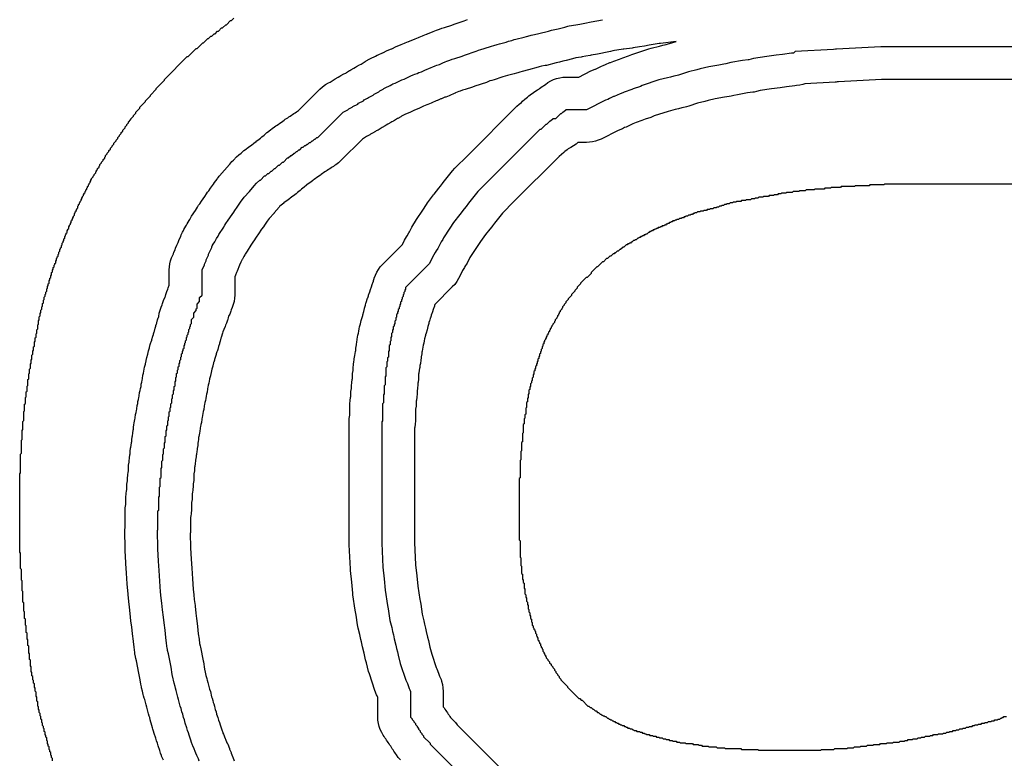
# Model space of a CAD drawing. Header units: millimetres. Extents: x 0 to 1800, y 0 to 406.
# Drawn here: x 264.9 to 385.5, y 98.4 to 188.8 of the extents above; entities that cross this region are included whole.
import ezdxf

# ---------------------------------------------------------------- set-up
doc = ezdxf.new("R2010")
doc.units = ezdxf.units.MM
for name, color, linetype in [('CENTERLINE', 1, 'Continuous'), ('GROOVE_8MM', 3, 'Continuous'), ('OUTLINE', 7, 'Continuous')]:
    doc.layers.add(name, color=color, linetype=linetype)

msp = doc.modelspace()

# ---------------------------------------------------------------- linework, layer by layer
at = {"layer": 'CENTERLINE'}
for points in [[(281.77, 126.42), (281.8, 126.45), (281.8, 128.75), (281.9, 128.85), (281.9, 130.45), (282, 130.55), (282, 131.65), (282.1, 131.75), (282.1, 132.75), (282.2, 132.85), (282.2, 133.95), (282.3, 134.05), (282.3, 134.85), (282.4, 134.95), (282.4, 135.65), (282.5, 135.75), (282.5, 136.35), (282.6, 136.45), (282.6, 137.05), (282.7, 137.15), (282.7, 137.85), (282.8, 137.95), (282.8, 138.55), (282.9, 138.65), (282.9, 139.15), (283, 139.25), (283, 139.75), (283.1, 139.85), (283.1, 140.25), (283.2, 140.35), (283.2, 140.85), (283.3, 140.95), (283.3, 141.35), (283.4, 141.45), (283.4, 141.85), (283.5, 141.95), (283.5, 142.45), (283.6, 142.55), (283.6, 142.95), (283.7, 143.05), (283.7, 143.45), (283.8, 143.55), (283.8, 143.95), (283.9, 144.05), (283.9, 144.55), (284, 144.65), (284, 145.05), (284.1, 145.15), (284.1, 145.55), (284.2, 145.65), (284.2, 145.95), (284.3, 146.05), (284.3, 146.35), (284.4, 146.45), (284.4, 146.75), (284.5, 146.85), (284.5, 147.15), (284.6, 147.25), (284.6, 147.55), (284.7, 147.65), (284.7, 147.95), (284.8, 148.05), (284.8, 148.25), (284.9, 148.35), (284.9, 148.55), (285, 148.65), (285, 148.95), (285.1, 149.05), (285.1, 149.25), (285.2, 149.35), (285.2, 149.55), (285.3, 149.65), (285.3, 149.95), (285.4, 150.05), (285.4, 150.25), (285.5, 150.35), (285.5, 150.55), (285.6, 150.65), (285.6, 150.95), (285.7, 151.05), (285.7, 151.25), (285.8, 151.35), (285.8, 151.55), (285.9, 151.65), (285.9, 152.15), (286.2, 152.45), (286.2, 152.95), (286.5, 153.25), (286.5, 153.45), (286.6, 153.55), (286.6, 154.05), (286.9, 154.35), (286.9, 154.85), (287.2, 155.15), (287.2, 158.24), (287.5, 158.84), (287.5, 158.94), (287.7, 159.34), (287.7, 159.44), (288, 160.04), (288, 160.14), (288.4, 160.94), (288.4, 161.04), (288.46, 161.16), (288.46, 161.16), (288.56, 161.36), (288.76, 161.66), (288.96, 162.06), (289.16, 162.36), (289.26, 162.56), (289.86, 163.46), (289.96, 163.66), (289.98, 163.69), (290.12, 163.9), (290.42, 164.3), (290.88, 164.99), (291.08, 165.29), (291.22, 165.5), (291.52, 165.9), (291.92, 166.5), (292.24, 166.93), (292.28, 166.98), (292.37, 167.1), (293, 167.81), (293.6, 168.51), (293.87, 168.82), (294.26, 169.21), (294.36, 169.21), (294.86, 169.71), (294.96, 169.71), (295.26, 170.01), (295.36, 170.01), (295.66, 170.31), (295.76, 170.31), (296.06, 170.61), (296.16, 170.61), (296.56, 171.01), (296.66, 171.01), (297.06, 171.41), (297.16, 171.41), (297.66, 171.91), (297.76, 171.91), (298.06, 172.21), (298.16, 172.21), (298.46, 172.51), (298.56, 172.51), (298.76, 172.71), (298.86, 172.71), (299.06, 172.91), (299.16, 172.91), (299.46, 173.21), (299.56, 173.21), (299.76, 173.41), (299.86, 173.41), (300.06, 173.61), (300.16, 173.61), (300.36, 173.81), (300.46, 173.81), (300.66, 174.01), (300.76, 174.01), (300.96, 174.21), (301.06, 174.21), (301.26, 174.41), (301.36, 174.41), (304.45, 177.5), (305.05, 177.8), (305.15, 177.9), (305.55, 178.1), (305.65, 178.2), (306.25, 178.5), (306.35, 178.6), (306.95, 178.9), (307.05, 179), (307.45, 179.2), (307.55, 179.3), (308.15, 179.6), (308.25, 179.7), (308.85, 180), (308.95, 180.1), (309.35, 180.3), (309.45, 180.4), (309.61, 180.48), (310.21, 180.78), (310.41, 180.88), (310.54, 180.95), (310.84, 181.05), (311.64, 181.45), (311.94, 181.55), (312.74, 181.95), (313.04, 182.05), (313.24, 182.15), (313.54, 182.25), (313.74, 182.35), (314.04, 182.45), (314.44, 182.65), (314.74, 182.75), (314.94, 182.85), (315.24, 182.95), (315.44, 183.05), (315.74, 183.15), (315.94, 183.25), (316.24, 183.35), (316.64, 183.55), (316.94, 183.65), (317.14, 183.75), (317.51, 183.87), (317.81, 183.97), (318.11, 184.07), (319.01, 184.37), (319.31, 184.47), (320.74, 184.95), (320.94, 185.05), (321.01, 185.07), (321.3, 185.17), (321.7, 185.27), (322.61, 185.57), (322.9, 185.67), (323.3, 185.77), (323.6, 185.87), (324.4, 186.07), (324.7, 186.17), (325.1, 186.27), (325.4, 186.37), (325.57, 186.41), (326.6, 186.67), (326.9, 186.77), (327.07, 186.81), (327.47, 186.91), (327.87, 187.01), (327.89, 187.01), (328.39, 187.11), (329.57, 187.41), (329.97, 187.51), (330.37, 187.61), (330.77, 187.71), (331.57, 187.91), (331.97, 188.01), (332.12, 188.05), (332.93, 188.18), (333.43, 188.28), (334.03, 188.38), (334.79, 188.53), (336.19, 188.81)], [(413.06, 185.5), (370.23, 185.5), (364.83, 185.2), (364.7, 185.2), (364.44, 185.18), (359.76, 184.92), (359.57, 184.73), (359.3, 184.71), (358.22, 184.57), (357.42, 184.47), (356.28, 184.33), (354.68, 184.06), (354.08, 183.91), (354.03, 183.91), (353.33, 183.81), (351.88, 183.56), (351.28, 183.41), (351.04, 183.37), (350.44, 183.27), (349.18, 183.06), (348.13, 182.8), (347.73, 182.7), (346.7, 182.44), (345.5, 182.04), (345.33, 182), (344.93, 181.9), (344.53, 181.8), (344.13, 181.7), (343.1, 181.44), (341.06, 180.76), (340.86, 180.66), (339.96, 180.36), (339.76, 180.26), (338.86, 179.96), (338.66, 179.86), (338.36, 179.76), (337.63, 179.4), (337.53, 179.4), (337.06, 179.16), (336.86, 179.06), (336.56, 178.96), (334.23, 177.8), (331.74, 177.8), (331.44, 177.5), (331.34, 177.5), (331.14, 177.3), (331.04, 177.3), (330.44, 176.7), (330.14, 176.7), (329.84, 176.4), (329.74, 176.4), (329.34, 176), (329.24, 176), (328.64, 175.4), (328.54, 175.4), (322.54, 169.39), (320.96, 167.82), (319.82, 166.39), (319.52, 165.99), (319.28, 165.7), (318.72, 164.99), (317.98, 164.01), (317.52, 163.32), (316.74, 162.15), (316.64, 161.95), (316.44, 161.65), (316.04, 160.85), (315.84, 160.55), (315.74, 160.35), (315.54, 160.05), (315, 158.95), (312.1, 156.06), (312.1, 155.86), (312, 155.76), (312, 155.56), (311.9, 155.46), (311.9, 155.26), (311.8, 155.16), (311.8, 154.96), (311.7, 154.86), (311.7, 154.66), (311.6, 154.56), (311.6, 154.36), (311.5, 154.26), (311.5, 154.06), (311.4, 153.96), (311.4, 153.76), (311.3, 153.66), (311.3, 153.46), (311.2, 153.36), (311.2, 153.16), (311.1, 153.06), (311.1, 152.86), (311, 152.76), (311, 152.46), (310.9, 152.36), (310.9, 152.06), (310.8, 151.96), (310.8, 151.66), (310.7, 151.56), (310.7, 151.36), (310.6, 151.26), (310.6, 150.96), (310.5, 150.86), (310.5, 150.56), (310.4, 150.46), (310.4, 150.06), (310.3, 149.96), (310.3, 149.56), (310.2, 149.46), (310.2, 149.06), (310.1, 148.96), (310.1, 148.36), (310, 148.26), (310, 147.56), (309.9, 147.46), (309.9, 147.06), (309.8, 146.96), (309.8, 146.36), (309.7, 146.26), (309.7, 145.26), (309.6, 145.16), (309.6, 144.16), (309.5, 144.06), (309.5, 143.06), (309.4, 142.96), (309.4, 141.96), (309.3, 141.86), (309.3, 139.76)], [(309.3, 139.76), (309.2, 139.66), (309.2, 124.81), (309.34, 121.87), (309.49, 120.43), (309.62, 119.08), (309.89, 117.17), (309.99, 116.77), (310.19, 115.37), (310.41, 114.52), (310.51, 114.02), (310.61, 113.62), (310.71, 113.12), (310.9, 112.33), (311, 111.93), (311.1, 111.53), (311.2, 111.13), (311.46, 110.11), (312.14, 108.06), (312.34, 107.66), (312.54, 107.06), (312.64, 106.86), (312.7, 106.68), (312.7, 103.55), (312.9, 103.35), (312.9, 103.25), (313.1, 103.05), (313.1, 102.95), (313.3, 102.75), (313.3, 102.65), (313.5, 102.45), (313.5, 102.35), (313.7, 102.15), (313.7, 102.05), (313.9, 101.85), (313.9, 101.75), (314.1, 101.55), (314.1, 101.45), (314.3, 101.25), (314.3, 101.15), (315.1, 100.35), (315.1, 100.25), (322.6, 92.75)], [(286.86, 98.15), (286.76, 98.45), (286.56, 98.85), (286.46, 99.15), (286.36, 99.35), (286.26, 99.65), (286.06, 100.05), (286.03, 100.12), (285.93, 100.42), (285.83, 100.72), (285.63, 101.32), (285.53, 101.62), (285.43, 101.92), (285.33, 102.22), (285.14, 102.8), (285.04, 103.2), (284.94, 103.5), (284.84, 103.9), (284.74, 104.2), (284.64, 104.6), (284.54, 104.9), (284.34, 105.7), (284.24, 106), (284.04, 106.8), (283.94, 107.1), (283.9, 107.28), (283.8, 107.68), (283.7, 108.08), (283.66, 108.23), (283.57, 108.77), (283.42, 109.63), (283.09, 111.29), (282.99, 111.69), (282.97, 111.8), (282.96, 111.84), (282.95, 111.93), (282.87, 112.59), (282.78, 113.27), (282.68, 114.17), (282.57, 115.09), (282.48, 115.77), (282.38, 116.67), (282.28, 117.47), (282.21, 118.09), (282.14, 118.86), (282.05, 120.15), (281.95, 121.45), (281.87, 122.62), (281.79, 124.11), (281.77, 126.42)]]:
    msp.add_lwpolyline(points, dxfattribs=at)
at = {"layer": 'GROOVE_8MM'}
for points in [[(282.48, 98.26), (282.26, 98.78), (282.24, 98.85), (282.14, 99.15), (282.04, 99.45), (281.84, 100.05), (281.74, 100.35), (281.64, 100.65), (281.54, 100.95), (281.34, 101.54), (281.26, 101.83), (281.2, 102.09), (281.14, 102.24), (281.06, 102.53), (281, 102.79), (280.94, 102.94), (280.86, 103.23), (280.8, 103.49), (280.74, 103.64), (280.66, 103.93), (280.5, 104.59), (280.44, 104.74), (280.36, 105.03), (280.2, 105.69), (280.14, 105.84), (280.06, 106.13), (280.01, 106.31), (279.91, 106.71), (279.81, 107.11), (279.78, 107.26), (279.71, 107.57), (279.62, 108.11), (279.49, 108.91), (279.19, 110.41), (279.11, 110.72), (279.07, 110.91), (279.05, 111.01), (279.04, 111.06), (279, 111.28), (278.99, 111.37), (278.98, 111.44), (278.9, 112.09), (278.81, 112.78), (278.81, 112.83), (278.71, 113.71), (278.6, 114.59), (278.51, 115.28), (278.51, 115.33), (278.41, 116.21), (278.31, 116.98), (278.31, 117.03), (278.24, 117.65), (278.23, 117.73), (278.16, 118.5), (278.15, 118.58), (278.06, 119.85), (277.96, 121.14), (277.96, 121.16), (277.88, 122.34), (277.87, 122.42), (277.8, 123.91), (277.79, 124.07), (277.77, 126.38), (277.78, 126.78), (277.8, 126.86), (277.8, 128.75), (277.82, 129.14), (277.82, 129.14), (277.87, 129.53), (277.9, 129.62), (277.9, 130.45), (277.92, 130.84), (277.97, 131.23), (278, 131.32), (278, 131.65), (278.02, 132.04), (278.07, 132.43), (278.1, 132.52), (278.1, 132.75), (278.12, 133.14), (278.17, 133.53), (278.2, 133.62), (278.2, 133.95), (278.22, 134.34), (278.27, 134.73), (278.3, 134.82), (278.3, 134.85), (278.32, 135.24), (278.37, 135.63), (278.4, 135.74), (278.42, 136.04), (278.47, 136.43), (278.51, 136.56), (278.52, 136.74), (278.57, 137.13), (278.61, 137.26), (278.62, 137.44), (278.67, 137.83), (278.7, 137.94), (278.72, 138.24), (278.77, 138.63), (278.81, 138.76), (278.82, 138.94), (278.87, 139.33), (278.91, 139.49), (278.92, 139.54), (278.97, 139.93), (279.01, 140.09), (279.02, 140.14), (279.07, 140.53), (279.14, 140.78), (279.17, 141.03), (279.21, 141.19), (279.22, 141.24), (279.27, 141.63), (279.34, 141.88), (279.37, 142.13), (279.44, 142.38), (279.47, 142.63), (279.51, 142.79), (279.52, 142.84), (279.57, 143.23), (279.64, 143.48), (279.67, 143.73), (279.74, 143.98), (279.77, 144.23), (279.84, 144.48), (279.87, 144.73), (279.91, 144.89), (279.92, 144.94), (279.97, 145.33), (280.04, 145.58), (280.07, 145.83), (280.14, 146.08), (280.17, 146.33), (280.27, 146.71), (280.27, 146.72), (280.27, 146.73), (280.37, 147.11), (280.37, 147.12), (280.37, 147.13), (280.47, 147.51), (280.47, 147.52), (280.47, 147.53), (280.57, 147.91), (280.57, 147.92), (280.57, 147.93), (280.67, 148.31), (280.67, 148.32), (280.67, 148.33), (280.77, 148.71), (280.77, 148.72), (280.77, 148.73), (280.87, 149.11), (280.95, 149.34), (280.97, 149.41), (281.05, 149.64), (281.07, 149.71), (281.07, 149.72), (281.07, 149.73), (281.17, 150.11), (281.25, 150.34), (281.27, 150.41), (281.35, 150.64), (281.37, 150.71), (281.37, 150.72), (281.37, 150.73), (281.47, 151.11), (281.55, 151.34), (281.57, 151.41), (281.65, 151.64), (281.67, 151.71), (281.67, 151.72), (281.67, 151.73), (281.77, 152.11), (281.85, 152.34), (281.87, 152.41), (281.92, 152.54), (281.97, 152.93), (282.07, 153.31), (282.2, 153.68), (282.33, 153.95), (282.37, 154.11), (282.5, 154.48), (282.67, 154.83), (282.68, 154.85), (282.77, 155.21), (282.9, 155.58), (283.03, 155.85), (283.07, 156.01), (283.2, 156.37), (283.2, 158.24), (283.21, 158.61), (283.27, 158.98), (283.35, 159.34), (283.47, 159.69), (283.62, 160.03), (283.71, 160.2), (283.77, 160.39), (283.9, 160.69), (283.97, 160.89), (284.12, 161.23), (284.21, 161.4), (284.27, 161.59), (284.42, 161.93), (284.61, 162.3), (284.67, 162.49), (284.82, 162.83), (284.88, 162.95), (284.98, 163.15), (285.23, 163.58), (285.29, 163.67), (285.38, 163.85), (285.63, 164.28), (285.7, 164.39), (285.93, 164.78), (286.4, 165.49), (286.63, 165.88), (286.65, 165.91), (286.79, 166.12), (286.92, 166.3), (287.15, 166.61), (287.55, 167.21), (287.75, 167.51), (287.89, 167.72), (288.02, 167.9), (288.25, 168.21), (288.59, 168.72), (288.72, 168.9), (289.04, 169.33), (289.08, 169.38), (289.21, 169.54), (289.3, 169.66), (289.36, 169.73), (289.97, 170.43), (290.56, 171.11), (290.59, 171.14), (290.86, 171.46), (291.04, 171.65), (291.43, 172.04), (291.72, 172.3), (292, 172.51), (292.03, 172.54), (292.32, 172.8), (292.64, 173.03), (292.67, 173.05), (292.72, 173.1), (293.04, 173.33), (293.07, 173.35), (293.12, 173.4), (293.44, 173.63), (293.47, 173.65), (293.52, 173.7), (293.84, 173.93), (293.84, 173.94), (294.02, 174.1), (294.34, 174.33), (294.34, 174.34), (294.52, 174.5), (294.8, 174.71), (294.83, 174.74), (295.12, 175), (295.44, 175.23), (295.47, 175.25), (295.52, 175.3), (295.84, 175.53), (295.87, 175.55), (295.92, 175.6), (296.24, 175.83), (296.39, 175.93), (296.54, 176.03), (296.69, 176.13), (296.84, 176.23), (296.87, 176.25), (296.92, 176.3), (297.24, 176.53), (297.39, 176.63), (297.54, 176.73), (297.69, 176.83), (297.84, 176.93), (297.99, 177.03), (298.14, 177.13), (298.29, 177.23), (298.44, 177.33), (298.59, 177.43), (298.74, 177.53), (298.89, 177.63), (299, 177.71), (301.62, 180.33), (301.94, 180.62), (302.29, 180.87), (302.66, 181.08), (302.88, 181.19), (302.99, 181.27), (303.36, 181.48), (303.38, 181.49), (303.49, 181.57), (303.86, 181.78), (304.08, 181.89), (304.19, 181.97), (304.56, 182.18), (304.78, 182.29), (304.89, 182.37), (305.26, 182.58), (305.28, 182.59), (305.39, 182.67), (305.76, 182.88), (305.98, 182.99), (306.09, 183.07), (306.46, 183.28), (306.68, 183.39), (306.79, 183.47), (307.16, 183.68), (307.18, 183.69), (307.29, 183.77), (307.66, 183.98), (307.82, 184.06), (308.42, 184.36), (308.62, 184.46), (308.76, 184.53), (309.28, 184.74), (309.31, 184.75), (309.86, 185.03), (310.38, 185.24), (310.41, 185.25), (310.96, 185.53), (311.48, 185.74), (311.57, 185.77), (311.98, 185.94), (312.07, 185.97), (312.48, 186.14), (312.51, 186.15), (312.66, 186.23), (313.18, 186.44), (313.27, 186.47), (313.68, 186.64), (313.77, 186.67), (314.18, 186.84), (314.27, 186.87), (314.68, 187.04), (314.71, 187.05), (314.86, 187.13), (315.38, 187.34), (315.47, 187.37), (315.88, 187.54), (316.25, 187.66), (316.55, 187.76), (316.85, 187.86), (317.75, 188.16), (318.05, 188.26), (319.27, 188.67), (319.68, 188.84)], [(311.47, 98.32), (311.21, 98.61), (310.98, 98.93), (310.88, 99.08), (310.78, 99.23), (310.68, 99.38), (310.58, 99.53), (310.48, 99.68), (310.38, 99.83), (310.28, 99.98), (310.18, 100.13), (310.08, 100.28), (309.98, 100.43), (309.88, 100.58), (309.78, 100.73), (309.68, 100.88), (309.58, 101.03), (309.48, 101.18), (309.38, 101.33), (309.18, 101.66), (309.01, 102.02), (308.88, 102.39), (308.78, 102.77), (308.72, 103.16), (308.7, 103.55), (308.7, 105.93), (308.64, 106.13), (308.56, 106.27), (308.35, 106.8), (307.67, 108.84), (307.58, 109.14), (307.32, 110.16), (307.22, 110.56), (307.12, 110.96), (307.02, 111.36), (306.83, 112.15), (306.79, 112.33), (306.7, 112.74), (306.63, 113.05), (306.59, 113.23), (306.5, 113.64), (306.31, 114.4), (306.23, 114.81), (306.06, 116), (306.01, 116.2), (305.93, 116.61), (305.66, 118.51), (305.64, 118.68), (305.51, 120.04), (305.36, 121.47), (305.35, 121.68), (305.21, 124.61), (305.2, 124.81), (305.2, 139.66), (305.22, 140.05), (305.28, 140.44), (305.3, 140.54), (305.3, 141.86), (305.32, 142.25), (305.38, 142.64), (305.38, 142.64), (305.4, 142.74), (305.4, 142.96), (305.42, 143.35), (305.48, 143.74), (305.5, 143.84), (305.5, 144.06), (305.52, 144.45), (305.58, 144.84), (305.6, 144.94), (305.6, 145.16), (305.62, 145.55), (305.68, 145.94), (305.7, 146.04), (305.7, 146.26), (305.72, 146.65), (305.78, 147.04), (305.81, 147.18), (305.82, 147.35), (305.88, 147.74), (305.94, 148), (305.98, 148.24), (306.01, 148.35), (306.02, 148.65), (306.08, 149.04), (306.11, 149.18), (306.12, 149.35), (306.18, 149.74), (306.24, 150), (306.28, 150.24), (306.34, 150.5), (306.38, 150.74), (306.44, 151), (306.48, 151.24), (306.58, 151.62), (306.58, 151.63), (306.58, 151.64), (306.68, 152.02), (306.68, 152.03), (306.68, 152.04), (306.78, 152.42), (306.86, 152.66), (306.88, 152.72), (306.88, 152.73), (306.88, 152.74), (306.98, 153.12), (306.98, 153.13), (306.98, 153.14), (307.08, 153.52), (307.08, 153.53), (307.08, 153.54), (307.18, 153.92), (307.26, 154.16), (307.28, 154.22), (307.36, 154.46), (307.38, 154.52), (307.46, 154.76), (307.48, 154.82), (307.56, 155.06), (307.58, 155.12), (307.66, 155.36), (307.68, 155.42), (307.76, 155.66), (307.78, 155.72), (307.86, 155.96), (307.88, 156.02), (307.96, 156.26), (307.98, 156.32), (308.06, 156.56), (308.08, 156.62), (308.16, 156.86), (308.18, 156.92), (308.26, 157.16), (308.28, 157.22), (308.41, 157.59), (308.58, 157.95), (308.78, 158.28), (309.01, 158.6), (309.27, 158.89), (311.71, 161.32), (311.97, 161.84), (312.22, 162.27), (312.29, 162.38), (312.52, 162.77), (312.58, 162.86), (312.87, 163.44), (313.12, 163.87), (313.19, 163.98), (313.42, 164.37), (314.2, 165.54), (314.65, 166.23), (314.78, 166.41), (315.52, 167.39), (315.6, 167.49), (316.16, 168.2), (316.36, 168.44), (316.62, 168.79), (316.7, 168.89), (317.84, 170.32), (318.14, 170.65), (319.71, 172.22), (325.71, 178.23), (326, 178.49), (326.29, 178.7), (326.41, 178.83), (326.7, 179.09), (327.02, 179.33), (327.02, 179.33), (327.2, 179.49), (327.52, 179.73), (327.55, 179.75), (327.6, 179.79), (327.92, 180.03), (328.26, 180.23), (328.4, 180.3), (328.5, 180.39), (328.82, 180.63), (328.98, 180.72), (329.12, 180.83), (329.15, 180.85), (329.2, 180.89), (329.52, 181.13), (329.86, 181.33), (330.21, 181.5), (330.58, 181.63), (330.96, 181.72), (331.35, 181.78), (331.74, 181.8), (333.29, 181.8), (334.77, 182.54), (335.29, 182.76), (335.32, 182.77), (335.75, 182.98), (336.08, 183.13), (336.27, 183.19), (336.57, 183.34), (337.09, 183.56), (337.18, 183.59), (337.59, 183.76), (338.28, 183.99), (338.69, 184.16), (339.38, 184.39), (339.79, 184.56), (341.84, 185.24), (342.13, 185.32), (343.16, 185.58), (343.56, 185.68), (343.96, 185.78), (344.36, 185.88), (344.38, 185.89), (345.19, 186.16), (343.3, 185.92), (343.12, 185.89), (341.92, 185.69), (341.32, 185.59), (340.72, 185.49), (339.93, 185.36), (339.83, 185.34), (338.8, 185.2), (338.73, 185.19), (337.96, 185.09), (337.68, 185.05), (337.65, 185.05), (337.48, 185.01), (337.46, 185.01), (337.16, 184.93), (336.97, 184.89), (335.58, 184.61), (334.81, 184.46), (334.69, 184.44), (334.15, 184.35), (333.71, 184.26), (333.59, 184.24), (332.94, 184.13), (332.54, 184.03), (331.74, 183.83), (331.34, 183.73), (330.94, 183.63), (330.54, 183.53), (329.36, 183.23), (329.18, 183.19), (328.75, 183.11), (328.44, 183.03), (328.04, 182.93), (328.02, 182.92), (327.86, 182.87), (327.57, 182.79), (326.54, 182.53), (326.52, 182.52), (326.36, 182.47), (326.07, 182.39), (325.82, 182.32), (325.66, 182.27), (325.37, 182.19), (324.72, 182.02), (324.56, 181.97), (324.27, 181.89), (324.02, 181.82), (323.88, 181.78), (322.96, 181.47), (322.67, 181.39), (322.42, 181.32), (322.01, 181.15), (320.58, 180.68), (320.28, 180.58), (319.38, 180.28), (319.08, 180.18), (318.78, 180.08), (318.62, 180.02), (318.21, 179.85), (318.18, 179.84), (318.03, 179.77), (317.51, 179.55), (317.42, 179.52), (317.01, 179.35), (316.92, 179.32), (316.51, 179.15), (316.42, 179.12), (316.01, 178.95), (315.98, 178.94), (315.83, 178.87), (315.31, 178.65), (315.22, 178.62), (314.81, 178.45), (314.72, 178.42), (314.31, 178.25), (314.28, 178.24), (313.73, 177.97), (313.21, 177.75), (313.18, 177.74), (312.63, 177.47), (312.11, 177.25), (312.08, 177.24), (312, 177.2), (311.62, 177.01), (311.51, 176.93), (311.14, 176.72), (311.12, 176.71), (311.01, 176.63), (310.64, 176.42), (310.42, 176.31), (310.31, 176.23), (309.94, 176.02), (309.72, 175.91), (309.61, 175.83), (309.24, 175.62), (309.22, 175.61), (309.11, 175.53), (308.74, 175.32), (308.52, 175.21), (308.41, 175.13), (308.04, 174.92), (307.82, 174.81), (307.71, 174.73), (307.34, 174.52), (307.32, 174.51), (307.21, 174.43), (306.84, 174.22), (306.82, 174.21), (304.19, 171.58), (303.9, 171.32), (303.58, 171.08), (303.42, 170.99), (303.28, 170.88), (303.12, 170.79), (302.98, 170.68), (302.82, 170.59), (302.68, 170.48), (302.52, 170.39), (302.38, 170.28), (302.22, 170.19), (302.08, 170.08), (301.92, 169.99), (301.78, 169.88), (301.75, 169.86), (301.7, 169.82), (301.38, 169.58), (301.22, 169.49), (301.08, 169.38), (300.92, 169.29), (300.78, 169.18), (300.75, 169.16), (300.7, 169.12), (300.38, 168.88), (300.35, 168.86), (300.3, 168.82), (300.01, 168.61), (299.99, 168.58), (299.7, 168.32), (299.38, 168.08), (299.38, 168.08), (299.2, 167.92), (298.88, 167.68), (298.88, 167.68), (298.7, 167.52), (298.38, 167.28), (298.35, 167.26), (298.3, 167.22), (297.98, 166.98), (297.95, 166.96), (297.9, 166.92), (297.58, 166.68), (297.55, 166.66), (297.5, 166.62), (297.21, 166.41), (297.19, 166.38), (296.9, 166.12), (296.68, 165.96), (296.62, 165.89), (296.03, 165.21), (296.01, 165.17), (295.42, 164.5), (295.18, 164.19), (294.85, 163.68), (294.72, 163.5), (294.48, 163.19), (294.4, 163.07), (294.2, 162.77), (293.75, 162.08), (293.62, 161.9), (293.4, 161.61), (293.18, 161.24), (292.71, 160.53), (292.48, 160.14), (292.42, 160.05), (292.33, 159.87), (292.14, 159.54), (292.12, 159.49), (291.97, 159.15), (291.79, 158.78), (291.72, 158.59), (291.57, 158.25), (291.49, 158.08), (291.42, 157.89), (291.29, 157.59), (291.22, 157.39), (291.2, 157.33), (291.2, 155.15), (291.18, 154.76), (291.12, 154.37), (291.02, 153.99), (290.89, 153.62), (290.76, 153.35), (290.72, 153.19), (290.59, 152.82), (290.46, 152.55), (290.42, 152.39), (290.34, 152.15), (290.32, 152.09), (290.19, 151.72), (290.06, 151.45), (290.02, 151.29), (289.89, 150.92), (289.76, 150.65), (289.72, 150.49), (289.64, 150.25), (289.62, 150.19), (289.54, 149.95), (289.52, 149.89), (289.52, 149.88), (289.52, 149.87), (289.42, 149.49), (289.34, 149.25), (289.32, 149.19), (289.24, 148.95), (289.22, 148.89), (289.22, 148.88), (289.22, 148.87), (289.12, 148.49), (289.04, 148.25), (289.02, 148.19), (288.94, 147.95), (288.92, 147.89), (288.92, 147.88), (288.92, 147.87), (288.82, 147.49), (288.74, 147.25), (288.72, 147.19), (288.64, 146.95), (288.62, 146.89), (288.62, 146.88), (288.62, 146.87), (288.52, 146.49), (288.52, 146.48), (288.52, 146.47), (288.42, 146.09), (288.42, 146.08), (288.42, 146.07), (288.32, 145.69), (288.32, 145.68), (288.32, 145.67), (288.22, 145.29), (288.22, 145.28), (288.22, 145.27), (288.12, 144.89), (288.12, 144.88), (288.12, 144.87), (288.06, 144.61), (288.02, 144.37), (287.96, 144.11), (287.92, 143.87), (287.88, 143.71), (287.88, 143.66), (287.82, 143.27), (287.76, 143.01), (287.72, 142.77), (287.66, 142.51), (287.62, 142.27), (287.56, 142.01), (287.52, 141.77), (287.48, 141.61), (287.48, 141.56), (287.42, 141.17), (287.36, 140.91), (287.32, 140.67), (287.26, 140.41), (287.22, 140.17), (287.18, 140.01), (287.18, 139.96), (287.12, 139.57), (287.06, 139.31), (287.02, 139.07), (286.98, 138.91), (286.98, 138.86), (286.92, 138.47), (286.88, 138.31), (286.88, 138.26), (286.82, 137.87), (286.79, 137.73), (286.78, 137.56), (286.72, 137.17), (286.69, 137.06), (286.68, 136.76), (286.62, 136.37), (286.59, 136.23), (286.58, 136.06), (286.52, 135.67), (286.49, 135.53), (286.48, 135.36), (286.42, 134.97), (286.39, 134.86), (286.38, 134.56), (286.32, 134.17), (286.3, 134.07), (286.3, 134.05), (286.28, 133.66), (286.22, 133.27), (286.2, 133.17), (286.2, 132.85), (286.18, 132.46), (286.12, 132.07), (286.1, 131.97), (286.1, 131.75), (286.08, 131.36), (286.02, 130.97), (286, 130.87), (286, 130.55), (285.98, 130.16), (285.92, 129.77), (285.9, 129.67), (285.9, 128.85), (285.88, 128.46), (285.82, 128.07), (285.8, 127.97), (285.8, 126.45), (285.78, 126.06), (285.77, 126.02), (285.79, 124.23), (285.86, 122.87), (285.94, 121.74), (286.04, 120.45), (286.04, 120.43), (286.13, 119.19), (286.19, 118.49), (286.25, 117.94), (286.35, 117.17), (286.36, 117.12), (286.45, 116.24), (286.54, 115.58), (286.65, 114.67), (286.66, 114.62), (286.75, 113.74), (286.84, 113.08), (286.91, 112.53), (286.97, 112.26), (287.01, 112.08), (287.35, 110.42), (287.37, 110.29), (287.51, 109.42), (287.58, 109.04), (287.68, 108.65), (287.78, 108.25), (287.78, 108.22), (287.83, 108.07), (287.92, 107.77), (288.08, 107.12), (288.13, 106.97), (288.22, 106.67), (288.38, 106.02), (288.43, 105.87), (288.52, 105.57), (288.58, 105.32), (288.63, 105.17), (288.72, 104.87), (288.78, 104.62), (288.83, 104.47), (288.92, 104.17), (288.98, 103.92), (289.13, 103.48), (289.23, 103.18), (289.33, 102.88), (289.43, 102.58), (289.63, 101.98), (289.73, 101.68), (289.76, 101.58), (289.84, 101.44), (290.05, 100.91), (290.08, 100.83), (290.25, 100.41), (290.26, 100.38), (290.34, 100.24), (290.55, 99.71), (290.58, 99.63), (290.75, 99.21), (290.78, 99.13), (290.95, 98.71), (290.98, 98.63), (291.15, 98.21)], [(411.4, 181.5), (370.34, 181.5), (365.06, 181.21), (364.88, 181.2), (364.77, 181.19), (364.66, 181.19), (360.94, 180.98), (360.71, 180.9), (360.33, 180.8), (359.94, 180.75), (359.73, 180.73), (358.71, 180.6), (357.91, 180.5), (356.85, 180.37), (355.49, 180.14), (355.05, 180.03), (354.73, 179.97), (354.69, 179.96), (354.6, 179.95), (353.94, 179.85), (352.69, 179.64), (352.25, 179.53), (351.93, 179.47), (351.7, 179.43), (351.1, 179.33), (349.99, 179.14), (349.1, 178.92), (348.7, 178.82), (347.82, 178.6), (346.77, 178.25), (346.47, 178.16), (346.3, 178.12), (345.9, 178.02), (345.5, 177.92), (345.1, 177.82), (344.22, 177.6), (342.53, 177.04), (342.12, 176.87), (341.43, 176.64), (341.02, 176.47), (340.33, 176.24), (339.92, 176.07), (339.89, 176.06), (339.42, 175.82), (339.08, 175.67), (338.9, 175.61), (338.64, 175.48), (338.12, 175.27), (338.09, 175.26), (336.02, 174.22), (335.68, 174.07), (335.33, 173.96), (334.97, 173.87), (334.61, 173.82), (334.23, 173.8), (333.19, 173.8), (332.98, 173.61), (332.66, 173.38), (332.33, 173.17), (332, 173.02), (331.88, 172.91), (331.6, 172.7), (331.47, 172.57), (331.18, 172.31), (330.9, 172.1), (325.36, 166.57), (323.95, 165.15), (322.98, 163.94), (322.72, 163.59), (322.64, 163.49), (322.41, 163.2), (321.88, 162.54), (321.25, 161.7), (320.85, 161.1), (320.2, 160.12), (319.97, 159.73), (319.91, 159.64), (319.62, 159.06), (319.37, 158.63), (319.3, 158.52), (319.07, 158.13), (319.01, 158.04), (318.57, 157.17), (318.36, 156.79), (318.11, 156.45), (317.82, 156.13), (315.69, 154), (315.65, 153.87), (315.63, 153.8), (315.55, 153.57), (315.53, 153.5), (315.45, 153.27), (315.43, 153.2), (315.35, 152.97), (315.33, 152.9), (315.25, 152.67), (315.23, 152.6), (315.15, 152.37), (315.13, 152.3), (315.05, 152.07), (315.03, 152), (314.95, 151.77), (314.93, 151.7), (314.93, 151.69), (314.93, 151.68), (314.83, 151.3), (314.83, 151.29), (314.83, 151.28), (314.73, 150.9), (314.73, 150.89), (314.73, 150.88), (314.63, 150.5), (314.55, 150.27), (314.53, 150.2), (314.53, 150.19), (314.53, 150.18), (314.43, 149.8), (314.43, 149.79), (314.43, 149.78), (314.36, 149.53), (314.33, 149.28), (314.26, 149.03), (314.23, 148.78), (314.16, 148.53), (314.13, 148.28), (314.09, 148.15), (314.08, 147.97), (314.03, 147.58), (314, 147.47), (313.98, 147.17), (313.93, 146.78), (313.86, 146.53), (313.83, 146.28), (313.79, 146.15), (313.78, 145.97), (313.73, 145.58), (313.7, 145.49), (313.7, 145.26), (313.68, 144.87), (313.63, 144.48), (313.6, 144.39), (313.6, 144.16), (313.58, 143.77), (313.53, 143.38), (313.5, 143.29), (313.5, 143.06), (313.48, 142.67), (313.43, 142.28), (313.4, 142.19), (313.4, 141.96), (313.38, 141.57), (313.33, 141.18), (313.3, 141.09), (313.3, 139.76), (313.28, 139.37), (313.23, 138.98), (313.23, 138.98), (313.2, 138.89), (313.2, 124.9), (313.33, 122.16), (313.47, 120.83), (313.59, 119.56), (313.83, 117.94), (313.88, 117.74), (313.95, 117.34), (314.13, 116.14), (314.29, 115.49), (314.33, 115.3), (314.41, 114.9), (314.49, 114.59), (314.53, 114.4), (314.61, 114), (314.79, 113.3), (314.89, 112.9), (314.99, 112.5), (315.09, 112.1), (315.3, 111.22), (315.85, 109.6), (315.92, 109.45), (316.14, 108.93), (316.27, 108.54), (316.44, 108.13), (316.5, 107.94), (316.61, 107.53), (316.68, 107.11), (316.7, 106.68), (316.7, 104.85), (316.72, 104.81), (316.83, 104.67), (316.92, 104.51), (317.03, 104.37), (317.12, 104.21), (317.23, 104.07), (317.32, 103.91), (317.43, 103.77), (317.52, 103.61), (317.6, 103.5), (317.93, 103.18), (318.2, 102.89), (318.4, 102.6), (325.15, 95.86)]]:
    msp.add_lwpolyline(points, dxfattribs=at)
at = {"layer": 'OUTLINE'}
for points in [[(268.9, 98.2), (268.9, 98.5), (268.8, 98.6), (268.8, 98.8), (268.7, 98.9), (268.7, 99.2), (268.6, 99.3), (268.6, 99.5), (268.5, 99.6), (268.5, 99.9), (268.4, 100), (268.4, 100.2), (268.3, 100.3), (268.3, 100.6), (268.2, 100.7), (268.2, 101), (268.1, 101.1), (268.1, 101.3), (268, 101.4), (268, 101.7), (267.9, 101.8), (267.9, 102.1), (267.8, 102.2), (267.8, 102.4), (267.7, 102.5), (267.7, 102.8), (267.6, 102.9), (267.6, 103.2), (267.5, 103.3), (267.5, 103.6), (267.4, 103.7), (267.4, 104), (267.3, 104.1), (267.3, 104.4), (267.2, 104.5), (267.2, 104.8), (267.1, 104.9), (267.1, 105.4), (267, 105.5), (267, 106), (266.9, 106.1), (266.9, 106.6), (266.8, 106.7), (266.8, 107.1), (266.7, 107.2), (266.7, 107.6), (266.6, 107.7), (266.6, 108), (266.5, 108.1), (266.5, 108.5), (266.4, 108.6), (266.4, 109), (266.3, 109.1), (266.3, 109.7), (266.2, 109.8), (266.2, 110.5), (266.1, 110.6), (266.1, 111.3), (266, 111.4), (266, 112.2), (265.9, 112.3), (265.9, 113), (265.8, 113.1), (265.8, 113.8), (265.7, 113.9), (265.7, 114.7), (265.6, 114.8), (265.6, 115.5), (265.5, 115.6), (265.5, 116.4), (265.4, 116.5), (265.4, 117.5), (265.3, 117.6), (265.3, 118.9), (265.2, 119), (265.2, 120.2), (265.1, 120.3), (265.1, 121.6), (265, 121.7), (265, 123.6), (264.9, 123.7), (264.9, 133.3), (265, 133.4), (265, 135.7), (265.1, 135.8), (265.1, 137.4), (265.2, 137.5), (265.2, 138.6), (265.3, 138.7), (265.3, 139.7), (265.4, 139.8), (265.4, 140.9), (265.5, 141), (265.5, 141.8), (265.6, 141.9), (265.6, 142.6), (265.7, 142.7), (265.7, 143.3), (265.8, 143.4), (265.8, 144), (265.9, 144.1), (265.9, 144.8), (266, 144.9), (266, 145.5), (266.1, 145.6), (266.1, 146.1), (266.2, 146.2), (266.2, 146.7), (266.3, 146.8), (266.3, 147.2), (266.4, 147.3), (266.4, 147.8), (266.5, 147.9), (266.5, 148.3), (266.6, 148.4), (266.6, 148.8), (266.7, 148.9), (266.7, 149.4), (266.8, 149.5), (266.8, 149.9), (266.9, 150), (266.9, 150.4), (267, 150.5), (267, 150.9), (267.1, 151), (267.1, 151.5), (267.2, 151.6), (267.2, 152), (267.3, 152.1), (267.3, 152.5), (267.4, 152.6), (267.4, 152.9), (267.5, 153), (267.5, 153.3), (267.6, 153.4), (267.6, 153.7), (267.7, 153.8), (267.7, 154.1), (267.8, 154.2), (267.8, 154.5), (267.9, 154.6), (267.9, 154.9), (268, 155), (268, 155.2), (268.1, 155.3), (268.1, 155.5), (268.2, 155.6), (268.2, 155.9), (268.3, 156), (268.3, 156.2), (268.4, 156.3), (268.4, 156.5), (268.5, 156.6), (268.5, 156.9), (268.6, 157), (268.6, 157.2), (268.7, 157.3), (268.7, 157.5), (268.8, 157.6), (268.8, 157.9), (268.9, 158), (268.9, 158.2), (269, 158.3), (269, 158.5), (269.1, 158.6), (269.1, 158.8), (269.2, 158.9), (269.2, 159), (269.3, 159.1), (269.3, 159.3), (269.4, 159.4), (269.4, 159.6), (269.5, 159.7), (269.5, 159.8), (269.6, 159.9), (269.6, 160.1), (269.7, 160.2), (269.7, 160.4), (269.8, 160.5), (269.8, 160.7), (269.9, 160.8), (269.9, 160.9), (270, 161), (270, 161.2), (270.1, 161.3), (270.1, 161.5), (270.2, 161.6), (270.2, 161.7), (270.3, 161.8), (270.3, 162), (270.4, 162.1), (270.4, 162.3), (270.5, 162.4), (270.5, 162.5), (270.6, 162.6), (270.6, 162.7), (270.7, 162.8), (270.7, 163), (270.8, 163.1), (270.8, 163.2), (270.9, 163.3), (270.9, 163.5), (271, 163.6), (271, 163.7), (271.1, 163.8), (271.1, 163.9), (271.2, 164), (271.2, 164.2), (271.3, 164.3), (271.3, 164.4), (271.4, 164.5), (271.4, 164.6), (271.5, 164.7), (271.5, 164.8), (271.6, 164.9), (271.6, 165.1), (271.7, 165.2), (271.7, 165.3), (271.8, 165.4), (271.8, 165.5), (271.9, 165.6), (271.9, 165.7), (272, 165.8), (272, 166), (272.1, 166.1), (272.1, 166.2), (272.2, 166.3), (272.2, 166.4), (272.3, 166.5), (272.3, 166.6), (272.4, 166.7), (272.4, 166.8), (272.5, 166.9), (272.5, 167), (272.6, 167.1), (272.6, 167.2), (272.7, 167.3), (272.7, 167.4), (272.8, 167.5), (272.8, 167.6), (272.9, 167.7), (272.9, 167.8), (273, 167.9), (273, 168), (273.1, 168.1), (273.1, 168.2), (273.2, 168.3), (273.2, 168.4), (273.3, 168.5), (273.3, 168.6), (273.4, 168.7), (273.4, 168.8), (273.5, 168.9), (273.5, 169), (273.6, 169.1), (273.6, 169.2), (273.7, 169.3), (273.7, 169.4), (273.9, 169.6), (273.9, 169.7), (274, 169.8), (274, 169.9), (274.2, 170.1), (274.2, 170.2), (274.3, 170.3), (274.3, 170.4), (274.4, 170.5), (274.4, 170.6), (274.6, 170.8), (274.6, 170.9), (274.7, 171), (274.7, 171.1), (274.9, 171.3), (274.9, 171.4), (275.1, 171.6), (275.1, 171.7), (275.3, 171.9), (275.3, 172), (275.4, 172.1), (275.4, 172.2), (275.6, 172.4), (275.6, 172.5), (275.8, 172.7), (275.8, 172.8), (276, 173), (276, 173.1), (276.2, 173.3), (276.2, 173.4), (276.4, 173.6), (276.4, 173.7), (276.7, 174), (276.7, 174.1), (276.9, 174.3), (276.9, 174.4), (277.1, 174.6), (277.1, 174.7), (277.3, 174.9), (277.3, 175), (277.5, 175.2), (277.5, 175.3), (277.8, 175.6), (277.8, 175.7), (278, 175.9), (278, 176), (278.2, 176.2), (278.2, 176.3), (278.5, 176.6), (278.5, 176.7), (278.8, 177), (278.8, 177.1), (279.1, 177.4), (279.1, 177.5), (279.6, 178), (279.6, 178.1), (280.3, 178.8), (280.3, 178.9), (280.9, 179.5), (280.9, 179.6), (281.6, 180.3), (281.6, 180.4), (282.6, 181.4), (282.6, 181.5), (285.4, 184.3), (285.5, 184.3), (286.5, 185.3), (286.6, 185.3), (287.3, 186), (287.4, 186), (287.9, 186.5), (288, 186.5), (288.3, 186.8), (288.4, 186.8), (288.7, 187.1), (288.8, 187.1), (289.1, 187.4), (289.2, 187.4), (289.6, 187.8), (289.7, 187.8), (290.1, 188.2), (290.2, 188.2), (290.7, 188.7), (290.8, 188.7), (291.1, 189)], [(406.1, 168.7), (370.7, 168.7), (370.6, 168.6), (368.9, 168.6), (368.8, 168.5), (367.1, 168.5), (367.1, 168.5), (367, 168.4), (365.4, 168.4), (365.3, 168.3), (364.2, 168.3), (364.1, 168.2), (363.4, 168.2), (363.3, 168.1), (362.2, 168.1), (362.1, 168), (361.1, 168), (361, 167.9), (360.3, 167.9), (360.2, 167.8), (359.5, 167.8), (359.4, 167.7), (358.7, 167.7), (358.6, 167.6), (358.1, 167.6), (358, 167.5), (357.7, 167.5), (357.6, 167.4), (357.2, 167.4), (357.1, 167.3), (356.6, 167.3), (356.5, 167.2), (355.9, 167.2), (355.8, 167.1), (355.3, 167.1), (355.2, 167), (354.9, 167), (354.8, 166.9), (354.4, 166.9), (354.3, 166.8), (353.8, 166.8), (353.7, 166.7), (353.2, 166.7), (353.1, 166.6), (352.6, 166.6), (352.5, 166.5), (352.2, 166.5), (352.1, 166.4), (351.8, 166.4), (351.7, 166.3), (351.4, 166.3), (351.3, 166.2), (351.1, 166.2), (351, 166.1), (350.8, 166.1), (350.7, 166), (350.5, 166), (350.4, 165.9), (350.2, 165.9), (350.1, 165.8), (349.8, 165.8), (349.7, 165.7), (349.4, 165.7), (349.3, 165.6), (349, 165.6), (348.9, 165.5), (348.6, 165.5), (348.5, 165.4), (348.2, 165.4), (348.1, 165.3), (347.8, 165.3), (347.7, 165.2), (347.5, 165.2), (347.4, 165.1), (347.3, 165.1), (347.2, 165), (347, 165), (346.9, 164.9), (346.7, 164.9), (346.6, 164.8), (346.4, 164.8), (346.3, 164.7), (346.2, 164.7), (346.1, 164.6), (345.9, 164.6), (345.8, 164.5), (345.6, 164.5), (345.5, 164.4), (345.3, 164.4), (345.2, 164.3), (345.1, 164.3), (345, 164.2), (344.8, 164.2), (344.7, 164.1), (344.6, 164.1), (344.5, 164), (344.4, 164), (344.3, 163.9), (344.2, 163.9), (344.1, 163.8), (344, 163.8), (343.9, 163.7), (343.8, 163.7), (343.7, 163.6), (343.5, 163.6), (343.4, 163.5), (343.3, 163.5), (343.2, 163.4), (343, 163.4), (342.9, 163.3), (342.8, 163.3), (342.7, 163.2), (342.6, 163.2), (342.5, 163.1), (342.4, 163.1), (342.3, 163), (342.2, 163), (342.1, 162.9), (342, 162.9), (341.9, 162.8), (341.8, 162.8), (341.6, 162.6), (341.5, 162.6), (341.4, 162.5), (341.3, 162.5), (341.2, 162.4), (341.1, 162.4), (341, 162.3), (340.9, 162.3), (340.8, 162.2), (340.7, 162.2), (340.6, 162.1), (340.5, 162.1), (340.3, 161.9), (340.2, 161.9), (340.1, 161.8), (340, 161.8), (339.8, 161.6), (339.7, 161.6), (339.6, 161.5), (339.5, 161.5), (339.4, 161.4), (339.3, 161.4), (339.2, 161.3), (339.1, 161.3), (338.8, 161), (338.7, 161), (338.4, 160.7), (338.3, 160.7), (338.1, 160.5), (338, 160.5), (337.8, 160.3), (337.7, 160.3), (337.6, 160.2), (337.5, 160.2), (337.2, 159.9), (337.1, 159.9), (336.8, 159.6), (336.7, 159.6), (336.3, 159.2), (336.2, 159.2), (335.6, 158.6), (335.5, 158.6), (334.8, 157.9), (334.8, 157.8), (334.3, 157.3), (334.2, 157.3), (333.5, 156.6), (333.5, 156.5), (333.1, 156.1), (333.1, 156), (332.8, 155.7), (332.8, 155.6), (332.4, 155.2), (332.4, 155.1), (332, 154.7), (332, 154.6), (331.7, 154.3), (331.7, 154.2), (331.5, 154), (331.5, 153.9), (331.3, 153.7), (331.3, 153.6), (331.2, 153.5), (331.2, 153.4), (331, 153.2), (331, 153.1), (330.9, 153), (330.9, 152.9), (330.8, 152.8), (330.8, 152.7), (330.7, 152.6), (330.7, 152.5), (330.6, 152.4), (330.6, 152.3), (330.4, 152.1), (330.4, 152), (330.3, 151.9), (330.3, 151.8), (330.1, 151.6), (330.1, 151.5), (330, 151.4), (330, 151.3), (329.9, 151.2), (329.9, 151.1), (329.8, 151), (329.8, 150.9), (329.7, 150.8), (329.7, 150.7), (329.6, 150.6), (329.6, 150.5), (329.5, 150.4), (329.5, 150.3), (329.4, 150.2), (329.4, 150.1), (329.3, 150), (329.3, 149.9), (329.2, 149.8), (329.2, 149.7), (329.1, 149.6), (329.1, 149.5), (329, 149.4), (329, 149.2), (328.9, 149.1), (328.9, 148.9), (328.8, 148.8), (328.8, 148.6), (328.7, 148.5), (328.7, 148.3), (328.6, 148.2), (328.6, 148), (328.5, 147.9), (328.5, 147.7), (328.4, 147.6), (328.4, 147.4), (328.3, 147.3), (328.3, 147.1), (328.2, 147), (328.2, 146.8), (328.1, 146.7), (328.1, 146.5), (328, 146.4), (328, 146.2), (327.9, 146.1), (327.9, 145.9), (327.8, 145.8), (327.8, 145.5), (327.7, 145.4), (327.7, 145.1), (327.6, 145), (327.6, 144.7), (327.5, 144.6), (327.5, 144.4), (327.4, 144.3), (327.4, 144), (327.3, 143.9), (327.3, 143.6), (327.2, 143.5), (327.2, 143.1), (327.1, 143), (327.1, 142.6), (327, 142.5), (327, 142.1), (326.9, 142), (326.9, 141.4), (326.8, 141.3), (326.8, 140.6), (326.7, 140.5), (326.7, 140.1), (326.6, 140), (326.6, 139.4), (326.5, 139.3), (326.5, 138.3), (326.4, 138.2), (326.4, 137.2), (326.3, 137.1), (326.3, 136.1), (326.2, 136), (326.2, 135), (326.1, 134.9), (326.1, 132.8), (326, 132.7), (326, 125.2), (326.1, 125.1), (326.1, 123.1), (326.2, 123), (326.2, 122.1), (326.3, 122), (326.3, 121.1), (326.4, 121), (326.4, 120.4), (326.5, 120.3), (326.5, 120), (326.6, 119.9), (326.6, 119.3), (326.7, 119.2), (326.7, 118.6), (326.8, 118.5), (326.8, 118.2), (326.9, 118.1), (326.9, 117.7), (327, 117.6), (327, 117.3), (327.1, 117.2), (327.1, 116.8), (327.2, 116.7), (327.2, 116.4), (327.3, 116.3), (327.3, 116), (327.4, 115.9), (327.4, 115.6), (327.5, 115.5), (327.5, 115.2), (327.6, 115.1), (327.6, 114.8), (327.7, 114.7), (327.7, 114.5), (327.8, 114.4), (327.8, 114.3), (327.9, 114.2), (327.9, 114.1), (328, 114), (328, 113.8), (328.1, 113.7), (328.1, 113.5), (328.2, 113.4), (328.2, 113.3), (328.3, 113.2), (328.3, 113), (328.4, 112.9), (328.4, 112.8), (328.5, 112.7), (328.5, 112.6), (328.6, 112.5), (328.6, 112.3), (328.7, 112.2), (328.7, 112.1), (328.8, 112), (328.8, 111.9), (328.9, 111.8), (328.9, 111.6), (329, 111.5), (329, 111.4), (329.1, 111.3), (329.1, 111.2), (329.2, 111.1), (329.2, 111), (329.3, 110.9), (329.3, 110.8), (329.5, 110.6), (329.5, 110.5), (329.7, 110.3), (329.7, 110.2), (329.9, 110), (329.9, 109.9), (330.1, 109.7), (330.1, 109.6), (330.3, 109.4), (330.3, 109.3), (330.5, 109.1), (330.5, 109), (330.7, 108.8), (330.7, 108.7), (330.9, 108.5), (330.9, 108.4), (331.1, 108.2), (331.1, 108.1), (331.9, 107.3), (331.9, 107.2), (333.3, 105.8), (333.4, 105.8), (333.6, 105.6), (333.7, 105.6), (334.4, 104.9), (334.5, 104.9), (334.7, 104.7), (334.8, 104.7), (335, 104.5), (335.1, 104.5), (335.3, 104.3), (335.4, 104.3), (335.6, 104.1), (335.7, 104.1), (335.9, 103.9), (336, 103.9), (336.1, 103.8), (336.2, 103.8), (336.3, 103.7), (336.4, 103.7), (336.5, 103.6), (336.6, 103.6), (336.8, 103.4), (336.9, 103.4), (337, 103.3), (337.1, 103.3), (337.2, 103.2), (337.3, 103.2), (337.4, 103.1), (337.5, 103.1), (337.6, 103), (337.7, 103), (337.8, 102.9), (337.9, 102.9), (338, 102.8), (338.1, 102.8), (338.2, 102.7), (338.3, 102.7), (338.4, 102.6), (338.5, 102.6), (338.6, 102.5), (338.8, 102.5), (338.9, 102.4), (339, 102.4), (339.1, 102.3), (339.2, 102.3), (339.3, 102.2), (339.5, 102.2), (339.6, 102.1), (339.8, 102.1), (339.9, 102), (340, 102), (340.1, 101.9), (340.3, 101.9), (340.4, 101.8), (340.7, 101.8), (340.8, 101.7), (341, 101.7), (341.1, 101.6), (341.3, 101.6), (341.4, 101.5), (341.5, 101.5), (341.6, 101.4), (341.9, 101.4), (342, 101.3), (342.3, 101.3), (342.4, 101.2), (342.7, 101.2), (342.8, 101.1), (343.1, 101.1), (343.2, 101), (343.5, 101), (343.6, 100.9), (343.9, 100.9), (344, 100.8), (344.3, 100.8), (344.4, 100.7), (344.7, 100.7), (344.8, 100.6), (345.2, 100.6), (345.3, 100.5), (345.6, 100.5), (345.7, 100.4), (346.3, 100.4), (346.4, 100.3), (347.2, 100.3), (347.3, 100.2), (347.9, 100.2), (348, 100.1), (348.3, 100.1), (348.4, 100), (349.1, 100), (349.2, 99.9), (350.1, 99.9), (350.2, 99.8), (351.1, 99.8), (351.2, 99.7), (353.1, 99.7), (353.2, 99.6), (355.2, 99.6), (355.3, 99.5), (362.9, 99.5), (363, 99.6), (364.5, 99.6), (364.6, 99.7), (366.1, 99.7), (366.2, 99.8), (366.9, 99.8), (367, 99.9), (367.7, 99.9), (367.8, 100), (368.5, 100), (368.6, 100.1), (369.3, 100.1), (369.4, 100.2), (370.1, 100.2), (370.2, 100.3), (370.9, 100.3), (371, 100.4), (371.7, 100.4), (371.8, 100.5), (372.5, 100.5), (372.6, 100.6), (373.1, 100.6), (373.2, 100.7), (373.5, 100.7), (373.6, 100.8), (374.1, 100.8), (374.2, 100.9), (374.7, 100.9), (374.8, 101), (375.1, 101), (375.2, 101.1), (375.6, 101.1), (375.7, 101.2), (376.2, 101.2), (376.3, 101.3), (376.6, 101.3), (376.7, 101.4), (377.2, 101.4), (377.3, 101.5), (377.8, 101.5), (377.9, 101.6), (378.2, 101.6), (378.3, 101.7), (378.6, 101.7), (378.7, 101.8), (379, 101.8), (379.1, 101.9), (379.4, 101.9), (379.5, 102), (379.8, 102), (379.9, 102.1), (380.2, 102.1), (380.3, 102.2), (380.6, 102.2), (380.7, 102.3), (381, 102.3), (381.1, 102.4), (381.4, 102.4), (381.5, 102.5), (381.7, 102.5), (381.8, 102.6), (382.1, 102.6), (382.2, 102.7), (382.5, 102.7), (382.6, 102.8), (382.9, 102.8), (383, 102.9), (383.3, 102.9), (383.4, 103), (383.7, 103), (383.8, 103.1), (384.1, 103.1), (384.2, 103.2), (384.5, 103.2), (384.6, 103.3), (384.8, 103.3), (384.9, 103.4), (385, 103.4), (385.1, 103.5), (385.2, 103.5), (385.3, 103.6), (385.6, 103.6)]]:
    msp.add_lwpolyline(points, dxfattribs=at)

doc.saveas('drawing.dxf')
